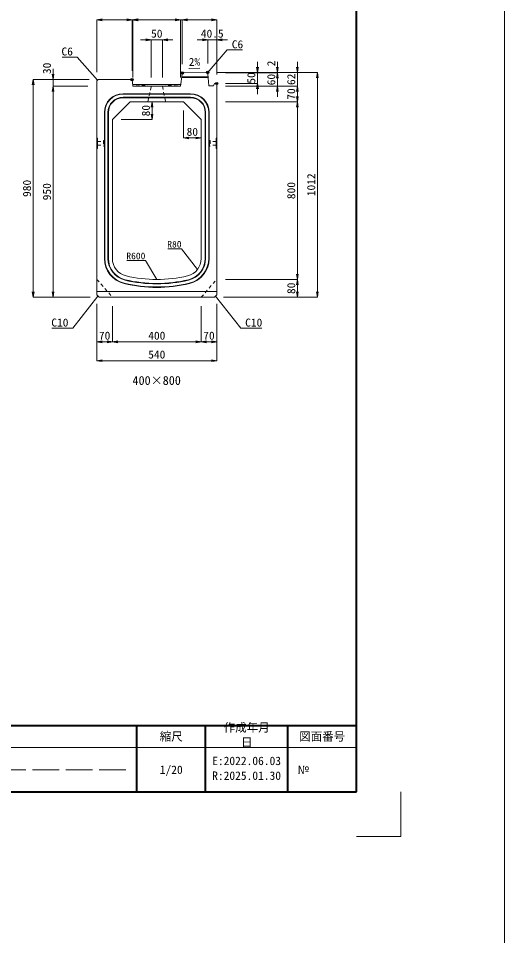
# Model space of a CAD drawing. Units: millimetres at full size, sheet at 1:20. Extents: x -1267 to 18002, y -8037 to 7143.
# Drawn here: x 15811 to 18002, y -447 to 3684 of the extents above; entities that cross this region are included whole.
import ezdxf
from ezdxf.enums import TextEntityAlignment as Align

# ---------------------------------------------------------------- set-up
doc = ezdxf.new("R2010")
doc.units = ezdxf.units.MM
doc.header["$LTSCALE"] = 20
doc.header["$PDMODE"] = 32
doc.header["$PDSIZE"] = 10
doc.linetypes.add('DASHED', pattern=[7.5, 6, -1.5])
doc.linetypes.add('USER1', pattern=[1.35, 0.75, -0.6])
for name, color, linetype, lineweight in [('0_2', 5, 'Continuous', 13), ('Defpoints_3', 1, 'Continuous', 13), ('インサート', 3, 'USER1', 9), ('図枠', 7, 'Continuous', 5), ('寸法線', 7, 'Continuous', 13), ('引出線', 4, 'Continuous', 13), ('排水孔', 30, 'USER1', 9), ('本体', 2, 'Continuous', 13), ('目地', 132, 'Continuous', 5)]:
    doc.layers.add(name, color=color, linetype=linetype, lineweight=lineweight)
doc.layers.add('作業エリア', color=11, linetype='Continuous')
doc.layers.add('文字', color=7, linetype='Continuous')
doc.styles.add('ＭＳ ゴシック', font='')
doc.styles.add('ＭＳ 明朝', font='')
doc.styles.get('ＭＳ ゴシック').set_extended_font_data('MS Gothic')
doc.styles.get('ＭＳ 明朝').set_extended_font_data('MS Mincho')

# ---------------------------------------------------------------- blocks, each defined once
blk = doc.blocks.new('open_arrow')
at = {"color": 0, "linetype": 'Continuous', "lineweight": -2}
blk.add_lwpolyline([(7.5, 1.25), (0, 0), (7.5, -1.25)], dxfattribs=at)

msp = doc.modelspace()

# ---------------------------------------------------------------- linework, layer by layer
at = {"layer": '0_2'}
msp.add_line((18001.66, 7143.28), (18001.66, -8037.05), dxfattribs=at)
at = {"layer": 'Defpoints_3'}
for p in [(17534.44, 200), (17334.44, 0)]:
    msp.add_line(p, (17534.44, 0), dxfattribs=at)
at = {"layer": 'インサート'}
for p, q in [((16167.64, 3129.66), (16194.64, 3129.66)), ((16167.64, 3129.66), (16167.64, 3112.66)), ((16167.64, 3112.66), (16194.64, 3112.66)), ((16197.64, 3133.66), (16194.64, 3133.66)), ((16194.64, 3133.66), (16194.64, 3108.66)), ((16194.64, 3108.66), (16197.64, 3108.66)), ((16197.64, 3108.66), (16197.64, 3133.66)), ((16671.24, 3133.66), (16674.24, 3133.66)), ((16671.24, 3108.66), (16671.24, 3133.66)), ((16674.24, 3108.66), (16671.24, 3108.66)), ((16674.24, 3133.66), (16674.24, 3108.66)), ((16701.24, 3129.66), (16674.24, 3129.66)), ((16701.24, 3112.66), (16674.24, 3112.66)), ((16701.24, 3129.66), (16701.24, 3112.66))]:
    msp.add_line(p, q, dxfattribs=at)
at = {"layer": '作業エリア'}
for p in [(16549.44, 3438.16), (16663.94, 3440.38), (16323.19, 3408.16), (16704.44, 3390.38)]:
    msp.add_point(p, dxfattribs=at)
at = {"layer": '図枠', "lineweight": 40}
for p, q in [((17334.44, 200), (17334.44, 5740)), ((9534.44, 500), (17334.44, 500)), ((16344.44, 200), (16344.44, 500)), ((16654.44, 200), (16654.44, 500)), ((17024.44, 200), (17024.44, 500)), ((9534.44, 200), (17334.44, 200))]:
    msp.add_line(p, q, dxfattribs=at)
at = {"layer": '図枠', "lineweight": 13}
msp.add_line((17334.44, 400), (14059.44, 400), dxfattribs=at)
at = {"layer": '図枠', "linetype": 'DASHED', "lineweight": 9}
msp.add_line((16294.44, 300), (14509.44, 300), dxfattribs=at)
at = {"layer": '寸法線'}
for p, q in [((16164.44, 3677.12), (16371.19, 3677.12)), ((16164.44, 3442.16), (16164.44, 3677.12)), ((16275.19, 3677.12), (16374.94, 3677.12)), ((16323.19, 3448.16), (16323.19, 3677.12)), ((16323.19, 3448.16), (16323.19, 3677.12)), ((16326.94, 3418.16), (16326.94, 3677.12)), ((16326.94, 3677.12), (16541.94, 3677.12)), ((16326.94, 3418.16), (16326.94, 3677.12)), ((16493.94, 3677.12), (16597.44, 3677.12)), ((16541.94, 3418.16), (16541.94, 3677.12)), ((16541.94, 3418.16), (16541.94, 3677.12)), ((16549.44, 3478.16), (16549.44, 3677.12)), ((16549.44, 3677.12), (16704.44, 3677.12)), ((16549.44, 3478.16), (16549.44, 3677.12)), ((16704.44, 3430.38), (16704.44, 3677.12)), ((16361.44, 3587.12), (16507.44, 3587.12)), ((16409.44, 3418.16), (16409.44, 3587.12)), ((16459.44, 3418.16), (16459.44, 3587.12)), ((16615.94, 3587.12), (16752.44, 3587.12)), ((16663.94, 3480.38), (16663.94, 3587.12)), ((16704.44, 3430.38), (16704.44, 3587.12)), ((16887.95, 3342.38), (16887.95, 3488.38)), ((16977.95, 3390.16), (16977.95, 3488.38)), ((17067.95, 3330.16), (17067.95, 3488.38)), ((15967.31, 3330.16), (15967.31, 3456.16)), ((16703.94, 3440.38), (16887.95, 3440.38)), ((16744.44, 3440.38), (17067.95, 3440.38)), ((16744.44, 3440.38), (16977.95, 3440.38)), ((16744.44, 3440.38), (17157.95, 3440.38)), ((16744.44, 3438.16), (16977.95, 3438.16)), ((16744.44, 3438.16), (16977.95, 3438.16)), ((16977.95, 3330.16), (16977.95, 3438.16)), ((17157.95, 2428.16), (17157.95, 3440.38)), ((15877.31, 2428.16), (15877.31, 3408.16)), ((16130.44, 3408.16), (15877.31, 3408.16)), ((16130.44, 3408.16), (15967.31, 3408.16)), ((16744.44, 3390.38), (16887.95, 3390.38)), ((15967.31, 2428.16), (15967.31, 3378.16)), ((16124.44, 3378.16), (15967.31, 3378.16)), ((16124.44, 3378.16), (15967.31, 3378.16)), ((16744.44, 3378.16), (17067.95, 3378.16)), ((16744.44, 3378.16), (17067.95, 3378.16)), ((16744.44, 3378.16), (16977.95, 3378.16)), ((17067.95, 3308.16), (17067.95, 3378.16)), ((16413.29, 3228.16), (16413.29, 3308.16)), ((16744.44, 3308.16), (17067.95, 3308.16)), ((16744.44, 3308.16), (17067.95, 3308.16)), ((17067.95, 2508.16), (17067.95, 3308.16)), ((16554.44, 3268.16), (16554.44, 3145.08)), ((16274.44, 3228.16), (16413.29, 3228.16)), ((16554.44, 3145.08), (16634.44, 3145.08)), ((16744.44, 2508.16), (17067.95, 2508.16)), ((16744.44, 2508.16), (17067.95, 2508.16)), ((17067.95, 2428.16), (17067.95, 2508.16)), ((16134.44, 2428.16), (15877.31, 2428.16)), ((16134.44, 2428.16), (15967.31, 2428.16)), ((16164.44, 2398.16), (16164.44, 2227.01)), ((16164.44, 2398.16), (16164.44, 2142.01)), ((16704.44, 2398.16), (16704.44, 2227.01)), ((16704.44, 2398.16), (16704.44, 2142.01)), ((16734.44, 2428.16), (17067.95, 2428.16)), ((16734.44, 2428.16), (17157.95, 2428.16)), ((16234.44, 2388.16), (16234.44, 2227.01)), ((16234.44, 2388.16), (16234.44, 2227.01)), ((16634.44, 2388.16), (16634.44, 2227.01)), ((16634.44, 2388.16), (16634.44, 2227.01)), ((16164.44, 2227.01), (16234.44, 2227.01)), ((16234.44, 2227.01), (16634.44, 2227.01)), ((16634.44, 2227.01), (16704.44, 2227.01)), ((16164.44, 2142.01), (16704.44, 2142.01))]:
    msp.add_line(p, q, dxfattribs=at)
at = {"layer": '引出線'}
for points in [[(16661.19, 3437.33), (16752.22, 3541.65), (16820.56, 3541.65)], [(16167.44, 3405.16), (16076.41, 3509.48), (16008.06, 3509.48)], [(16578.92, 3458.44), (16627.63, 3459.41), (16578.88, 3458.44)], [(16617.2, 2552.59), (16545.94, 2645.69), (16483.71, 2645.69)], [(16434.44, 2508.16), (16383.07, 2592.91), (16298.9, 2592.91)], [(16169.44, 2433.16), (16056.46, 2288.73), (15961.79, 2288.73)], [(16699.44, 2433.16), (16812.42, 2288.73), (16907.09, 2288.73)]]:
    msp.add_lwpolyline(points, dxfattribs=at)
at = {"layer": '排水孔'}
for p, q in [((16409.44, 3378.16), (16325.94, 3386.16)), ((16394.44, 3308.16), (16409.44, 3378.16)), ((16459.44, 3378.16), (16542.94, 3386.16)), ((16459.44, 3378.16), (16474.44, 3308.16))]:
    msp.add_line(p, q, dxfattribs=at)
at = {"layer": '本体', "lineweight": 20}
for p, q in [((16548.79, 3433.01), (16541.94, 3378.16)), ((16323.19, 3408.16), (16326.94, 3378.16))]:
    msp.add_line(p, q, dxfattribs=at)
at = {"layer": '本体'}
for p, q in [((16657.94, 3440.26), (16554.63, 3438.26)), ((16657.94, 3440.26), (16664.44, 3434.4)), ((16664.44, 3434.4), (16668.94, 3380.38)), ((16164.44, 3402.16), (16170.44, 3408.16)), ((16164.44, 2438.16), (16164.44, 3402.16)), ((16170.44, 3408.16), (16323.19, 3408.16)), ((16689.44, 3380.38), (16694.44, 3390.38)), ((16694.44, 3390.38), (16704.44, 3390.38)), ((16704.44, 2438.16), (16704.44, 3390.38)), ((16326.94, 3378.16), (16541.94, 3378.16)), ((16668.94, 3380.38), (16689.44, 3380.38)), ((16234.44, 3228.16), (16314.44, 3308.16)), ((16314.44, 3308.16), (16554.44, 3308.16)), ((16554.44, 3308.16), (16634.44, 3228.16)), ((16234.44, 2602.2), (16234.44, 3228.16)), ((16634.44, 3228.16), (16634.44, 2602.2)), ((16174.44, 2428.16), (16164.44, 2438.16)), ((16694.44, 2428.16), (16704.44, 2438.16)), ((16174.44, 2428.16), (16694.44, 2428.16))]:
    msp.add_line(p, q, dxfattribs=at)
at = {"layer": '本体', "lineweight": 9}
for p, q in [((16325.94, 3386.16), (16542.94, 3386.16)), ((16164.44, 3145.66), (16167.64, 3143.66)), ((16167.64, 3143.66), (16167.64, 3098.66)), ((16704.44, 3145.66), (16701.24, 3143.66)), ((16701.24, 3143.66), (16701.24, 3098.66)), ((16167.64, 3098.66), (16164.44, 3096.66)), ((16701.24, 3098.66), (16704.44, 3096.66)), ((16164.44, 2453.16), (16704.44, 2453.16))]:
    msp.add_line(p, q, dxfattribs=at)
at = {"layer": '本体', "linetype": 'USER1', "lineweight": 9}
for p, q in [((16164.44, 2508.16), (16234.44, 2428.16)), ((16634.44, 2428.16), (16704.44, 2508.16))]:
    msp.add_line(p, q, dxfattribs=at)
at = {"layer": '本体'}
for centre, radius, start, end in [((16554.75, 3432.27), 6, 91.10881, 172.87498), ((16314.44, 2602.2), 80, 180, 256.65764), ((16554.44, 2602.2), 80, 283.34236, 0), ((16434.44, 3108.16), 600, 256.65764, 283.34236)]:
    msp.add_arc(centre, radius, start, end, dxfattribs=at)
at = {"layer": '目地'}
for p, q in [((16665.87, 3417.16), (16546.81, 3417.16)), ((16665.54, 3421.16), (16547.31, 3421.16)), ((16586.44, 3344.16), (16282.44, 3344.16)), ((16586.44, 3342.16), (16282.44, 3342.16)), ((16586.44, 3328.16), (16282.44, 3328.16)), ((16586.44, 3326.16), (16282.44, 3326.16)), ((16198.44, 3260.16), (16198.44, 2602.2)), ((16200.44, 3260.16), (16200.44, 2602.2)), ((16214.44, 3260.16), (16214.44, 2602.2)), ((16216.44, 3260.16), (16216.44, 2602.2)), ((16652.44, 2602.2), (16652.44, 3260.16)), ((16654.44, 2602.2), (16654.44, 3260.16)), ((16668.44, 2602.2), (16668.44, 3260.16)), ((16670.44, 2602.2), (16670.44, 3260.16))]:
    msp.add_line(p, q, dxfattribs=at)
for centre, radius, start, end in [((16282.44, 3260.16), 84, 90, 180), ((16282.44, 3260.16), 82, 90, 180), ((16282.44, 3260.16), 68, 90, 180), ((16282.44, 3260.16), 66, 90, 180), ((16586.44, 3260.16), 84, 0, 90), ((16586.44, 3260.16), 82, 0, 90), ((16586.44, 3260.16), 68, 0, 90), ((16586.44, 3260.16), 66, 0, 90), ((16314.44, 2602.2), 116, 180, 256.65764), ((16314.44, 2602.2), 114, 180, 256.65764), ((16314.44, 2602.2), 100, 180, 256.65764), ((16314.44, 2602.2), 98, 180, 256.65764), ((16554.44, 2602.2), 98, 283.34236, 0), ((16554.44, 2602.2), 100, 283.34236, 0), ((16554.44, 2602.2), 114, 283.34236, 0), ((16554.44, 2602.2), 116, 283.34236, 0), ((16434.44, 3108.16), 636, 256.65764, 283.34236), ((16434.44, 3108.16), 634, 256.65764, 283.34236), ((16434.44, 3108.16), 620, 256.65764, 283.34236), ((16434.44, 3108.16), 618, 256.65764, 283.34236)]:
    msp.add_arc(centre, radius, start, end, dxfattribs=at)

# ---------------------------------------------------------------- block references
at = {"layer": '寸法線', "xscale": 3.2, "yscale": 3.2}
for p in [(16164.44, 3677.12), (16323.19, 3677.12), (16326.94, 3677.12), (16326.94, 3677.12), (16549.44, 3677.12), (16549.44, 3677.12), (16459.44, 3587.12), (16704.44, 3587.12), (16554.44, 3145.08), (16164.44, 2227.01), (16234.44, 2227.01), (16634.44, 2227.01), (16164.44, 2142.01)]:
    msp.add_blockref('open_arrow', p, dxfattribs=at)
for p, rotation in [((16323.19, 3677.12), 180), ((16541.94, 3677.12), 180), ((16541.94, 3677.12), 180), ((16704.44, 3677.12), 180), ((16409.44, 3587.12), 180), ((16663.94, 3587.12), 180), ((15967.31, 3408.16), 90), ((16887.95, 3440.38), 90), ((16977.95, 3440.38), 90), ((16977.95, 3438.16), 270), ((16977.95, 3438.16), 270), ((17067.95, 3440.38), 90), ((17157.95, 3440.38), 270), ((15877.31, 3408.16), 270), ((16887.95, 3390.38), 270), ((15967.31, 3378.16), 270), ((15967.31, 3378.16), 270), ((16977.95, 3378.16), 270), ((17067.95, 3378.16), 270), ((17067.95, 3378.16), 270), ((16413.29, 3308.16), 270), ((17067.95, 3308.16), 90), ((17067.95, 3308.16), 270), ((16413.29, 3228.16), 90), ((16634.44, 3145.08), 180), ((17067.95, 2508.16), 90), ((17067.95, 2508.16), 270), ((15877.31, 2428.16), 90), ((15967.31, 2428.16), 90), ((17067.95, 2428.16), 90), ((17157.95, 2428.16), 90), ((16234.44, 2227.01), 180), ((16634.44, 2227.01), 180), ((16704.44, 2227.01), 180), ((16704.44, 2142.01), 180)]:
    msp.add_blockref('open_arrow', p, dxfattribs=dict(at, rotation=rotation))
at = {"layer": '引出線'}
for p, xscale, yscale, rotation in [((16578.92, 3458.44), 0.16, 0.16, 1.1), ((16661.19, 3437.33), 0.16, 0.16, 48.9), ((16167.44, 3405.16), 0.16, 0.16, 131.1), ((16617.2, 2552.59), 0.133, 0.133, 127.4), ((16434.44, 2508.16), 0.133, 0.133, 121.2), ((16169.44, 2433.16), 0.16, 0.16, 232), ((16699.44, 2433.16), 0.16, 0.16, 308)]:
    msp.add_blockref('open_arrow', p, dxfattribs=dict(at, xscale=xscale, yscale=yscale, rotation=rotation))

# ---------------------------------------------------------------- texts
at = {"layer": '図枠', "style": 'ＭＳ ゴシック'}
for s, p in [('作成年月', (16735.84, 509.23)), ('日', (16813.54, 442.57)), ('E:2022.06.03', (16684.04, 359.23)), ('R:2025.01.30', (16684.04, 292.57))]:
    msp.add_text(s, height=37.98, dxfattribs=at).set_placement(p, align=Align.TOP_LEFT)
for s, p in [('縮尺', (16499.44, 450)), ('図面番号', (17179.44, 450)), ('1/20', (16499.44, 300))]:
    msp.add_text(s, height=37.98, dxfattribs=at).set_placement(p, align=Align.MIDDLE_CENTER)
msp.add_text('№', height=37.98, dxfattribs=at).set_placement((17068.79, 300), align=Align.MIDDLE_LEFT)
at = {"layer": '寸法線', "style": 'ＭＳ 明朝', "width": 1.05}
for s, p in [('50', (16434.44, 3615.12)), ('40.5', (16684.19, 3615.12)), ('80', (16594.44, 3173.08)), ('70', (16199.44, 2255.01)), ('400', (16434.44, 2255.01)), ('70', (16669.44, 2255.01)), ('540', (16434.44, 2170.01))]:
    msp.add_text(s, height=36.03, dxfattribs=at).set_placement(p, align=Align.MIDDLE_CENTER)
for s, p in [('30', (15939.31, 3458.54)), ('2', (16949.95, 3480.64)), ('50', (16859.95, 3415.38)), ('60', (16949.95, 3408.16)), ('62', (17039.95, 3409.27)), ('70', (17039.95, 3343.16)), ('80', (16385.29, 3268.16)), ('1012', (17129.95, 2934.27)), ('980', (15849.31, 2918.16)), ('950', (15939.31, 2903.16)), ('800', (17039.95, 2908.16)), ('80', (17039.95, 2468.16))]:
    msp.add_text(s, height=36.03, rotation=90, dxfattribs=at).set_placement(p, align=Align.MIDDLE_CENTER)
at = {"layer": '引出線', "style": 'ＭＳ 明朝', "width": 1.05}
for s, height, p in [('C6', 36.03, (16056.41, 3552.68)), ('R80', 30.02, (16545.94, 2681.69)), ('R600', 30.02, (16383.07, 2628.91)), ('C10', 36.03, (16036.46, 2331.93))]:
    msp.add_text(s, height=height, dxfattribs=at).set_placement(p, align=Align.TOP_RIGHT)
for s, p in [('C6', (16772.22, 3584.85)), ('C10', (16832.42, 2331.93))]:
    msp.add_text(s, height=36.03, dxfattribs=at).set_placement(p, align=Align.TOP_LEFT)
msp.add_text('2%', height=36.03, rotation=1.146, dxfattribs=at).set_placement((16577.94, 3505.33), align=Align.TOP_LEFT)
at = {"layer": '文字', "style": 'ＭＳ 明朝'}
msp.add_text('400×800', height=40.03, dxfattribs=at).set_placement((16433.96, 2053.19), align=Align.MIDDLE_CENTER)

doc.saveas('drawing.dxf')
